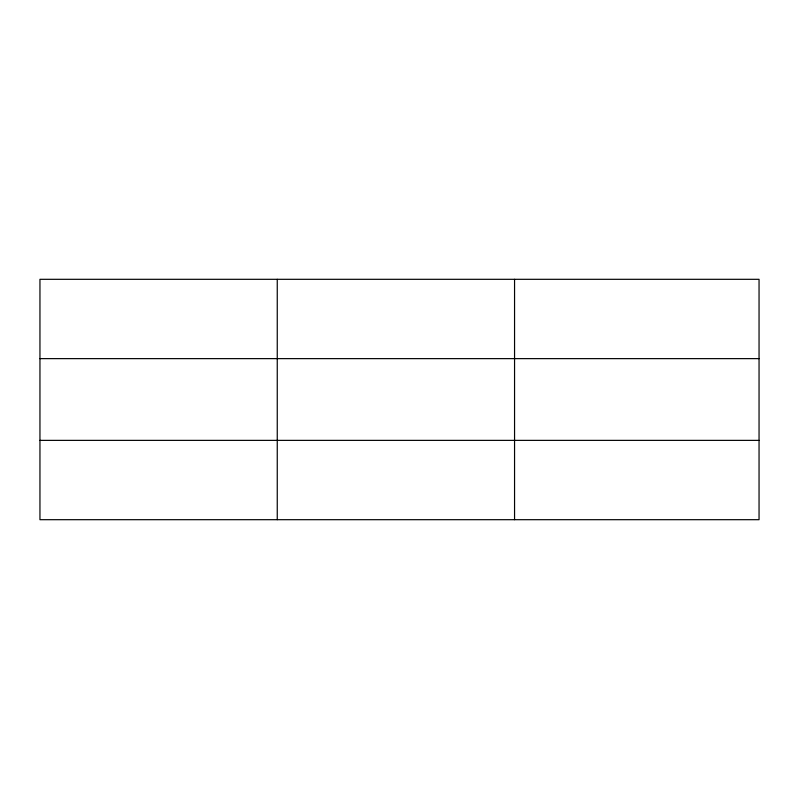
<?xml version="1.0" encoding="UTF-8"?>
<svg xmlns="http://www.w3.org/2000/svg" width="799" height="799" viewBox="0 0 799 799"><rect width="100%" height="100%" fill="white"/><g stroke="black" fill="none" stroke-linecap="round" stroke-linejoin="round"><path stroke-width="1.2" d="M277.253 279.31L277.253 519.69M514.556 279.31L514.556 519.69M759.05 440.369L759.05 519.69L39.95 519.69L39.95 279.31L759.05 279.31L759.05 440.369L39.95 440.369M39.95 358.631L759.05 358.631"/></g></svg>
